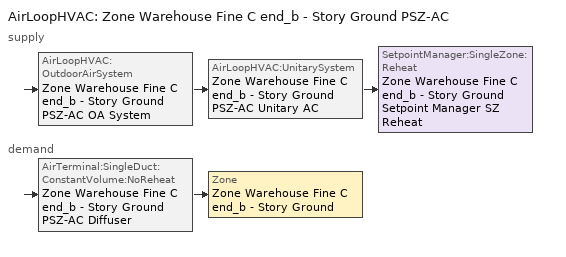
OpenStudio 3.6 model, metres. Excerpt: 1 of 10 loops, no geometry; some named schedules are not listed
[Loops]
AirLoopHVAC 'Zone Warehouse Fine C end_b - Story Ground PSZ-AC'
 supply: AirLoopHVAC:OutdoorAirSystem 'Zone Warehouse Fine C end_b - Story Ground PSZ-AC OA System' > AirLoopHVAC:UnitarySystem 'Zone Warehouse Fine C end_b - Story Ground PSZ-AC Unitary AC' > SetpointManager:SingleZone:Reheat 'Zone Warehouse Fine C end_b - Story Ground Setpoint Manager SZ Reheat'
 demand: AirTerminal:SingleDuct:ConstantVolume:NoReheat 'Zone Warehouse Fine C end_b - Story Ground PSZ-AC Diffuser' > Zone 'Zone Warehouse Fine C end_b - Story Ground'
[Sizing:Zone]
Zone Warehouse Fine C end_b - Story Ground: Zone Cooling Design Supply Air Temperature Input Method=SupplyAirTemperature; Zone Cooling Design Supply Air Temperature {C}=12.7778; Zone Cooling Design Supply Air Temperature Difference {deltaC}=11.11; Zone Heating Design Supply Air Temperature Input Method=SupplyAirTemperature; Zone Heating Design Supply Air Temperature {C}=50; Zone Heating Design Supply Air Temperature Difference {deltaC}=11.11; Zone Cooling Design Supply Air Humidity Ratio {kg-H2O/kg-air}=0.0085; Zone Heating Design Supply Air Humidity Ratio {kg-H2O/kg-air}=0.008; Cooling Design Air Flow Method=DesignDay; Heating Design Air Flow Method=DesignDay; Account for Dedicated Outdoor Air System=No; Dedicated Outdoor Air System Control Strategy=NeutralSupplyAir; Dedicated Outdoor Air Low Setpoint Temperature for Design {C}=autosize; Dedicated Outdoor Air High Setpoint Temperature for Design {C}=autosize; Zone Load Sizing Method=Sensible Load Only No Latent Load; Zone Latent Cooling Design Supply Air Humidity Ratio Input Method=HumidityRatioDifference; Zone Cooling Design Supply Air Humidity Ratio Difference {kgWater/kgDryAir}=0.005; Zone Latent Heating Design Supply Air Humidity Ratio Input Method=HumidityRatioDifference; Zone Humidification Design Supply Air Humidity Ratio Difference {kgWater/kgDryAir}=0.005
[Zone equipment]
Zone Warehouse Fine C end_b - Story Ground: Zone Warehouse Fine C end_b - Story Ground PSZ-AC Diffuser
[AirLoopHVAC]
Zone Warehouse Fine C end_b - Story Ground PSZ-AC: Availability Schedule=Zone Warehouse Fine C end_b - Story Ground PSZ-AC Occ Sch; Design Supply Air Flow Rate {m3/s}=autosize; Design Return Air Flow Fraction of Supply Air Flow=1
[Sizing:System]
Zone Warehouse Fine C end_b - Story Ground PSZ-AC: Type of Load to Size On=Sensible; Design Outdoor Air Flow Rate {m3/s}=Autosize; Central Heating Maximum System Air Flow Ratio=1; Preheat Design Temperature {C}=7.22222; Preheat Design Humidity Ratio {kg-H2O/kg-Air}=0.008; Precool Design Temperature {C}=12.7778; Precool Design Humidity Ratio {kg-H2O/kg-Air}=0.008; Central Cooling Design Supply Air Temperature {C}=12.7778; Central Heating Design Supply Air Temperature {C}=50; Sizing Option=Coincident; 100% Outdoor Air in Cooling=No; 100% Outdoor Air in Heating=No; Central Cooling Design Supply Air Humidity Ratio {kg-H2O/kg-Air}=0.0085; Central Heating Design Supply Air Humidity Ratio {kg-H2O/kg-Air}=0.008; Cooling Design Air Flow Method=DesignDay; Heating Design Air Flow Method=DesignDay; System Outdoor Air Method=ZoneSum; Zone Maximum Outdoor Air Fraction=1; Cooling Supply Air Flow Rate Per Floor Area {m3/s-m2}=0.00996765; Cooling Fraction of Autosized Cooling Supply Air Flow Rate=1; Cooling Supply Air Flow Rate Per Unit Cooling Capacity {m3/s-W}=3.94755e-05; Heating Supply Air Flow Rate Per Floor Area {m3/s-m2}=0.00996765; Heating Fraction of Autosized Heating Supply Air Flow Rate=1; Heating Fraction of Autosized Cooling Supply Air Flow Rate=1; Heating Supply Air Flow Rate Per Unit Heating Capacity {m3/s-W}=3.15882e-05; Cooling Design Capacity Method=CoolingDesignCapacity; Cooling Design Capacity {W}=autosize; Cooling Design Capacity Per Floor Area {W/m2}=234.7; Fraction of Autosized Cooling Design Capacity=1; Heating Design Capacity Method=HeatingDesignCapacity; Heating Design Capacity {W}=autosize; Heating Design Capacity Per Floor Area {W/m2}=157; Fraction of Autosized Heating Design Capacity=1; Central Cooling Capacity Control Method=OnOff; Occupant Diversity=autosize
[SetpointManager:SingleZone:Reheat]
Zone Warehouse Fine C end_b - Story Ground Setpoint Manager SZ Reheat: Minimum Supply Air Temperature {C}=12.7778; Maximum Supply Air Temperature {C}=50; Control Zone=Zone Warehouse Fine C end_b - Story Ground; Setpoint Node or NodeList=Zone Warehouse Fine C end_b - Story Ground PSZ-AC Supply Outlet Node
[Coil:Heating:Gas]
Zone Warehouse Fine C end_b - Story Ground PSZ-AC Gas Htg Coil 19kBtu/hr 0.8 Thermal Eff: Availability Schedule=Always On Discrete; Gas Burner Efficiency=0.8; Nominal Capacity {W}=AutoSize; Parasitic Electric Load {W}=0; Parasitic Gas Load {W}=0
[Coil:Heating:Electric]
Zone Warehouse Fine C end_b - Story Ground PSZ-AC No Heat: Availability Schedule=Always Off Discrete; Efficiency=1; Nominal Capacity {W}=0
[Coil:Cooling:DX:SingleSpeed]
Zone Warehouse Fine C end_b - Story Ground PSZ-AC 1spd DX AC Clg Coil 7kBtu/hr 9.7SEER: Availability Schedule=Always On Discrete; Rated Total Cooling Capacity {W}=autosize; Rated Sensible Heat Ratio=autosize; Rated COP {W/W}=3.14722; Rated Air Flow Rate {m3/s}=autosize; Rated Evaporator Fan Power Per Volume Flow Rate 2017 {W/(m3/s)}=773.3; Rated Evaporator Fan Power Per Volume Flow Rate 2023 {W/(m3/s)}=934.4; Total Cooling Capacity Function of Temperature Curve=DOE Ref DX Clg Coil Cool-Cap-fT; Total Cooling Capacity Function of Flow Fraction Curve=DOE Ref DX Clg Coil Cool-CAP-fFlow; Energy Input Ratio Function of Temperature Curve=DOE Ref DX Clg Coil Cool-EIR-fT; Energy Input Ratio Function of Flow Fraction Curve=DOE Ref DX Clg Coil Cool-EIR-fFlow; Part Load Fraction Correlation Curve=DOE Ref DX Clg Coil Cool-PLF-fPLR; Minimum Outdoor Dry-Bulb Temperature for Compressor Operation {C}=-25; Nominal Time for Condensate Removal to Begin {s}=0; Ratio of Initial Moisture Evaporation Rate and Steady State Latent Capacity=0; Maximum Cycling Rate {cycles/hr}=0; Latent Capacity Time Constant {s}=0; Condenser Type=AirCooled; Evaporative Condenser Effectiveness=0.9; Evaporative Condenser Air Flow Rate {m3/s}=autosize; Evaporative Condenser Pump Rated Power Consumption {W}=autosize; Crankcase Heater Capacity {W}=0; Maximum Outdoor Dry-Bulb Temperature for Crankcase Heater Operation {C}=10; Basin Heater Capacity {W/K}=0; Basin Heater Setpoint Temperature {C}=2
[Fan:OnOff]
Zone Warehouse Fine C end_b - Story Ground PSZ-AC Fan: Availability Schedule=Always On Discrete; Fan Total Efficiency=0.53625; Pressure Rise {Pa}=622.722; Maximum Flow Rate {m3/s}=autosize; Motor Efficiency=0.825; Motor In Airstream Fraction=1; Fan Power Ratio Function of Speed Ratio Curve=Fan On Off Power Curve 5; Fan Efficiency Ratio Function of Speed Ratio Curve=Fan On Off Efficiency Curve 5
[AirLoopHVAC:UnitarySystem]
Zone Warehouse Fine C end_b - Story Ground PSZ-AC Unitary AC: Control Type=Load; Controlling Zone or Thermostat Location=Zone Warehouse Fine C end_b - Story Ground; Dehumidification Control Type=None; Availability Schedule=Outage Availability Schedule; Supply Fan=Zone Warehouse Fine C end_b - Story Ground PSZ-AC Fan; Fan Placement=DrawThrough; Supply Air Fan Operating Mode Schedule=Zone Warehouse Fine C end_b - Story Ground PSZ-AC Occ Sch; Heating Coil=Zone Warehouse Fine C end_b - Story Ground PSZ-AC Gas Htg Coil 19kBtu/hr 0.8 Thermal Eff; DX Heating Coil Sizing Ratio=1; Cooling Coil=Zone Warehouse Fine C end_b - Story Ground PSZ-AC 1spd DX AC Clg Coil 7kBtu/hr 9.7SEER; Use DOAS DX Cooling Coil=No; DOAS DX Cooling Coil Leaving Minimum Air Temperature {C}=2; Latent Load Control=SensibleOnlyLoadControl; Supplemental Heating Coil=Zone Warehouse Fine C end_b - Story Ground PSZ-AC No Heat; Supply Air Flow Rate During Cooling Operation {m3/s}=Autosize; Supply Air Flow Rate During Heating Operation {m3/s}=Autosize; Supply Air Flow Rate When No Cooling or Heating is Required {m3/s}=Autosize; Maximum Supply Air Temperature {C}=80; Maximum Outdoor Dry-Bulb Temperature for Supplemental Heater Operation {C}=21; Maximum Cycling Rate {cycles/hr}=2.5; Heat Pump Time Constant {s}=60; Fraction of On-Cycle Power Use=0.01; Heat Pump Fan Delay Time {s}=60; Ancilliary On-Cycle Electric Power {W}=0; Ancilliary Off-Cycle Electric Power {W}=0
[Controller:OutdoorAir]
Zone Warehouse Fine C end_b - Story Ground PSZ-AC OA System Controller: Minimum Outdoor Air Flow Rate {m3/s}=autosize; Maximum Outdoor Air Flow Rate {m3/s}=Autosize; Economizer Control Type=NoEconomizer; Economizer Control Action Type=ModulateFlow; Economizer Maximum Limit Dry-Bulb Temperature {C}=28; Economizer Maximum Limit Enthalpy {J/kg}=64000; Lockout Type=LockoutWithCompressor; Minimum Limit Type=FixedMinimum; Minimum Outdoor Air Schedule=Always On Discrete; Controller Mechanical Ventilation=Controller Mechanical Ventilation 6; High Humidity Control=No; Heat Recovery Bypass Control Type=BypassWhenWithinEconomizerLimits
[Controller:MechanicalVentilation]
Controller Mechanical Ventilation 6: Availability Schedule=Always On Discrete
[AirLoopHVAC:OutdoorAirSystem]
Zone Warehouse Fine C end_b - Story Ground PSZ-AC OA System: Controller=Zone Warehouse Fine C end_b - Story Ground PSZ-AC OA System Controller
[AirTerminal:SingleDuct:ConstantVolume:NoReheat]
Zone Warehouse Fine C end_b - Story Ground PSZ-AC Diffuser: Availability Schedule=Always On Discrete; Maximum Air Flow Rate {m3/s}=AutoSize
[Schedule:Constant]
Name | Value
Always On Discrete | 1
Always Off Discrete | 0
[Schedule:Ruleset]
Zone Warehouse Fine C end_b - Story Ground PSZ-AC Occ Sch: Default Day Schedule=Zone Warehouse Fine C end_b - Story Ground PSZ-AC Occ Sch Default; Summer Design Day Schedule=Zone Warehouse Fine C end_b - Story Ground PSZ-AC Occ Sch Summer Design Day; Winter Design Day Schedule=Zone Warehouse Fine C end_b - Story Ground PSZ-AC Occ Sch Winter Design Day
[Schedule:Day]
Zone Warehouse Fine C end_b - Story Ground PSZ-AC Occ Sch Default; Zone Warehouse Fine C end_b - Story Ground PSZ-AC Occ Sch Sunday: 24, 0, 0
Zone Warehouse Fine C end_b - Story Ground PSZ-AC Occ Sch Winter Design Day; Zone Warehouse Fine C end_b - Story Ground PSZ-AC Occ Sch Summer Design Day: 24, 0, 1
Schedule Day 89; Schedule Day 90; Schedule Day 91; Schedule Day 92; Schedule Day 93; Schedule Day 94; Schedule Day 95; Schedule Day 96: 1, 0, 0, 2, 0, 0, 3, 0, 0, 4, 0, 0, 5, 0, 0, 6, 0, 0, 7, 0, 0, 8, 0, 0, 9, 0, 0, 10, 0, 0, 11, 0, 0, 12, 0, 0, 13, 0, 0, 14, 0, 0, 15, 0, 0, 16, 0, 0, 17, 0, 0, 18, 0, 0, 19, 0, 0, 20, 0, 0, 21, 0, 0, 22, 0, 0, 23, 0, 0, 24, 0, 0
[Schedule:Rule] Schedule Ruleset=Zone Warehouse Fine C end_b - Story Ground PSZ-AC Occ Sch; Apply Sunday=Yes; Apply Monday=Yes; Apply Tuesday=Yes; Apply Wednesday=Yes; Apply Friday=Yes; Apply Saturday=Yes; Date Specification Type=DateRange
Name | Rule Order | Day Schedule | Start Month | Start Day | End Month | End Day | Apply Thursday
Zone Warehouse Fine C end_b - Story Ground PSZ-AC Occ Sch Sunday Rule | 8 | Zone Warehouse Fine C end_b - Story Ground PSZ-AC Occ Sch Sunday | 1 | 1 | 12 | 31
Zone Warehouse Fine C end_b - Story Ground PSZ-AC Occ Sch Outage Day 35 | 7 | Schedule Day 89 | 2 | 4 | 2 | 4 | Yes
Zone Warehouse Fine C end_b - Story Ground PSZ-AC Occ Sch Outage Day 36 | 6 | Schedule Day 90 | 2 | 5 | 2 | 5 | Yes
Zone Warehouse Fine C end_b - Story Ground PSZ-AC Occ Sch Outage Day 37 | 5 | Schedule Day 91 | 2 | 6 | 2 | 6 | Yes
Zone Warehouse Fine C end_b - Story Ground PSZ-AC Occ Sch Outage Day 38 | 4 | Schedule Day 92 | 2 | 7 | 2 | 7 | Yes
Zone Warehouse Fine C end_b - Story Ground PSZ-AC Occ Sch Outage Day 39 | 3 | Schedule Day 93 | 2 | 8 | 2 | 8 | Yes
Zone Warehouse Fine C end_b - Story Ground PSZ-AC Occ Sch Outage Day 40 | 2 | Schedule Day 94 | 2 | 9 | 2 | 9 | Yes
Zone Warehouse Fine C end_b - Story Ground PSZ-AC Occ Sch Outage Day 41 | 1 | Schedule Day 95 | 2 | 10 | 2 | 10 | Yes
Zone Warehouse Fine C end_b - Story Ground PSZ-AC Occ Sch Outage Day 42 | 0 | Schedule Day 96 | 2 | 11 | 2 | 11 | Yes
[Curve:Exponent]
Fan On Off Power Curve 5: Coefficient1 Constant=1; Coefficient2 Constant=0; Coefficient3 Constant=0; Minimum Value of x=0; Maximum Value of x=1
[Curve:Cubic] Coefficient1 Constant=1; Coefficient2 x=0; Coefficient3 x**2=0; Coefficient4 x**3=0
Name | Minimum Value of x | Maximum Value of x
Fan On Off Efficiency Curve 5 | 0 | 1
DOE Ref DX Clg Coil Cool-CAP-fFlow; DOE Ref DX Clg Coil Cool-EIR-fFlow | -100 | 100
[Curve:Biquadratic] Minimum Value of x=-100; Maximum Value of x=100; Minimum Value of y=-100; Maximum Value of y=100
Name | Coefficient1 Constant | Coefficient2 x | Coefficient3 x**2 | Coefficient4 y | Coefficient5 y**2 | Coefficient6 x*y
DOE Ref DX Clg Coil Cool-Cap-fT | 0.971212 | -0.0152755 | 0.00144345 | -0.00039321 | -6.8364e-06 | -0.000290596
DOE Ref DX Clg Coil Cool-EIR-fT | 0.286871 | 0.0239022 | -0.000810648 | 0.0134585 | 0.000338936 | -0.000487004
[Curve:Quadratic]
DOE Ref DX Clg Coil Cool-PLF-fPLR: Coefficient1 Constant=0.909496; Coefficient2 x=0.0986477; Coefficient3 x**2=-0.00819488; Minimum Value of x=0; Maximum Value of x=1
